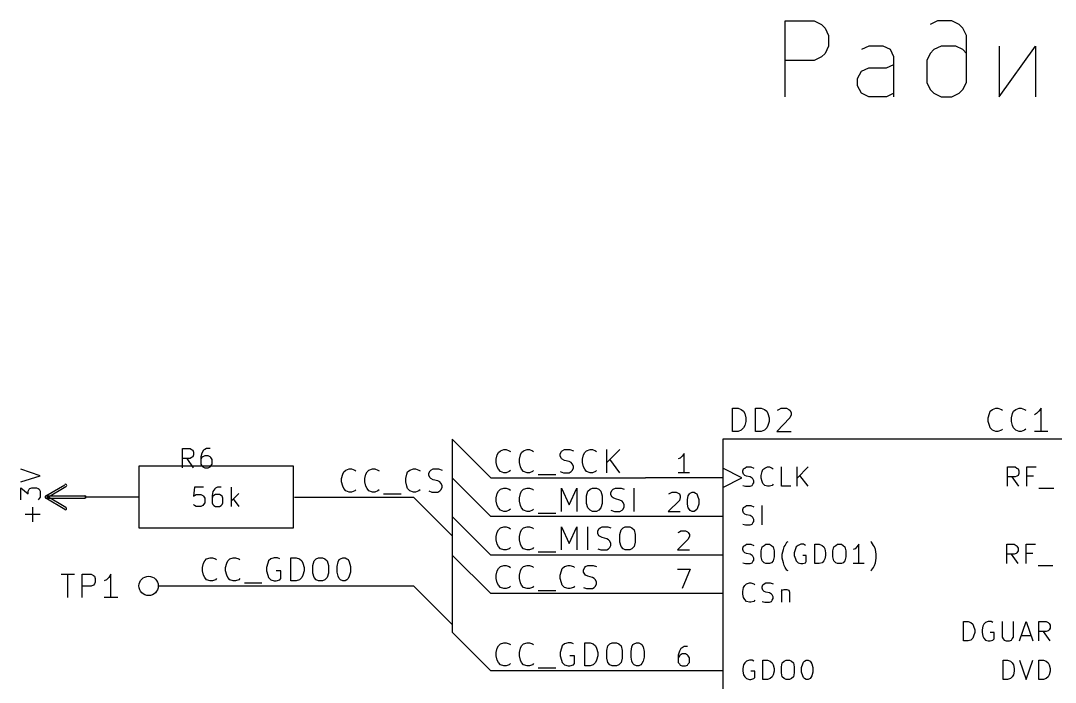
# Model space of a CAD drawing. Extents: x 10 to 584, y -410 to -10.
# Drawn here: x 304.4 to 372.4, y -158.5 to -115 of the extents above; entities that cross this region are included whole.
import ezdxf

# ---------------------------------------------------------------- set-up
doc = ezdxf.new("R2010")
doc.units = 0
doc.header["$MEASUREMENT"] = 0
doc.layers.add('BLACK', color=7, linetype='CONTINUOUS')

msp = doc.modelspace()

# ---------------------------------------------------------------- linework, layer by layer
at = {"layer": 'Black'}
for p, q in [((354.635, -119.99), (354.635, -114.986)), ((354.635, -114.986), (356.54, -114.986)), ((356.54, -114.986), (357.022, -115.24)), ((357.022, -115.24), (357.251, -115.468)), ((357.251, -115.468), (357.48, -115.951)), ((364.642, -114.986), (364.16, -115.24)), ((365.582, -114.986), (364.642, -114.986)), ((366.065, -115.24), (365.582, -114.986)), ((366.293, -115.468), (366.065, -115.24)), ((366.547, -115.951), (366.293, -115.468)), ((357.48, -115.951), (357.48, -116.662)), ((366.547, -119.05), (366.547, -115.951)), ((357.48, -116.662), (357.251, -117.145)), ((360.121, -116.662), (359.639, -116.891)), ((361.061, -116.662), (360.121, -116.662)), ((361.544, -116.891), (361.061, -116.662)), ((361.772, -117.373), (361.544, -116.891)), ((364.388, -116.891), (364.16, -117.145)), ((364.871, -116.662), (364.388, -116.891)), ((365.836, -116.662), (364.871, -116.662)), ((366.293, -116.891), (365.836, -116.662)), ((366.547, -117.145), (366.293, -116.891)), ((368.681, -116.662), (368.681, -119.99)), ((368.681, -119.99), (371.069, -116.662)), ((371.069, -116.662), (371.069, -119.99)), ((356.54, -117.602), (354.635, -117.602)), ((357.022, -117.373), (356.54, -117.602)), ((357.251, -117.145), (357.022, -117.373)), ((361.772, -119.99), (361.772, -117.373)), ((364.16, -117.145), (363.931, -117.602)), ((363.931, -117.602), (363.931, -119.05)), ((359.639, -118.313), (360.121, -118.085)), ((360.121, -118.085), (361.29, -118.085)), ((361.29, -118.085), (361.772, -117.856)), ((359.385, -118.796), (359.639, -118.313)), ((359.385, -119.278), (359.385, -118.796)), ((359.639, -119.761), (359.385, -119.278)), ((363.931, -119.05), (364.16, -119.507)), ((364.16, -119.507), (364.388, -119.761)), ((366.065, -119.761), (366.293, -119.507)), ((366.293, -119.507), (366.547, -119.05)), ((360.121, -119.99), (359.639, -119.761)), ((361.29, -119.99), (360.121, -119.99)), ((361.772, -119.761), (361.29, -119.99)), ((364.388, -119.761), (364.871, -119.99)), ((364.871, -119.99), (365.582, -119.99)), ((365.582, -119.99), (366.065, -119.761)), ((351.155, -141.986), (351.155, -140.462)), ((351.155, -140.462), (351.536, -140.462)), ((351.536, -140.462), (351.739, -140.538)), ((351.739, -140.538), (351.892, -140.665)), ((351.892, -140.665), (351.968, -140.818)), ((352.679, -141.986), (352.679, -140.462)), ((352.679, -140.462), (353.06, -140.462)), ((353.06, -140.462), (353.263, -140.538)), ((353.263, -140.538), (353.416, -140.665)), ((353.416, -140.665), (353.492, -140.818)), ((354.127, -140.589), (354.203, -140.538)), ((354.203, -140.538), (354.355, -140.462)), ((354.355, -140.462), (354.711, -140.462)), ((354.711, -140.462), (354.863, -140.538)), ((354.863, -140.538), (354.94, -140.589)), ((354.94, -140.589), (355.016, -140.741)), ((368.046, -140.818), (368.097, -140.665)), ((368.097, -140.665), (368.249, -140.538)), ((368.249, -140.538), (368.478, -140.462)), ((368.478, -140.462), (368.605, -140.462)), ((368.605, -140.462), (368.833, -140.538)), ((368.833, -140.538), (368.91, -140.589)), ((369.57, -140.818), (369.621, -140.665)), ((369.621, -140.665), (369.773, -140.538)), ((369.773, -140.538), (370.002, -140.462)), ((370.002, -140.462), (370.129, -140.462)), ((370.129, -140.462), (370.357, -140.538)), ((370.357, -140.538), (370.434, -140.589)), ((371.297, -140.665), (371.145, -140.818)), ((371.45, -140.462), (371.297, -140.665)), ((371.45, -141.986), (371.45, -140.462)), ((351.968, -140.818), (352.044, -141.097)), ((352.044, -141.326), (351.968, -141.605)), ((352.044, -141.097), (352.044, -141.326)), ((353.492, -140.818), (353.568, -141.097)), ((353.568, -141.326), (353.492, -141.605)), ((353.568, -141.097), (353.568, -141.326)), ((354.94, -141.097), (354.076, -141.986)), ((355.016, -140.894), (354.94, -141.097)), ((355.016, -140.741), (355.016, -140.894)), ((367.97, -141.097), (368.046, -140.818)), ((367.97, -141.326), (367.97, -141.097)), ((368.046, -141.605), (367.97, -141.326)), ((369.494, -141.097), (369.57, -140.818)), ((369.494, -141.326), (369.494, -141.097)), ((369.57, -141.605), (369.494, -141.326)), ((371.145, -140.818), (371.018, -140.894)), ((351.536, -141.986), (351.155, -141.986)), ((351.739, -141.91), (351.536, -141.986)), ((351.892, -141.757), (351.739, -141.91)), ((351.968, -141.605), (351.892, -141.757)), ((353.06, -141.986), (352.679, -141.986)), ((353.263, -141.91), (353.06, -141.986)), ((353.416, -141.757), (353.263, -141.91)), ((353.492, -141.605), (353.416, -141.757)), ((354.076, -141.986), (355.016, -141.986)), ((368.097, -141.757), (368.046, -141.605)), ((368.249, -141.91), (368.097, -141.757)), ((368.478, -141.986), (368.249, -141.91)), ((368.605, -141.986), (368.478, -141.986)), ((368.833, -141.91), (368.605, -141.986)), ((368.91, -141.834), (368.833, -141.91)), ((369.621, -141.757), (369.57, -141.605)), ((369.773, -141.91), (369.621, -141.757)), ((370.002, -141.986), (369.773, -141.91)), ((370.129, -141.986), (370.002, -141.986)), ((370.357, -141.91), (370.129, -141.986)), ((370.434, -141.834), (370.357, -141.91)), ((371.881, -141.986), (371.018, -141.986)), ((332.74, -142.494), (335.28, -145.034)), ((332.74, -142.494), (332.74, -155.194)), ((350.52, -142.494), (350.52, -181.864)), ((374.65, -142.494), (350.52, -142.494)), ((315.036, -144.374), (315.036, -143.104)), ((315.036, -143.104), (315.519, -143.104)), ((315.519, -143.104), (315.62, -143.18)), ((315.62, -143.18), (315.697, -143.231)), ((315.697, -143.231), (315.747, -143.358)), ((315.747, -143.358), (315.747, -143.535)), ((316.306, -143.408), (316.23, -143.662)), ((316.408, -143.231), (316.306, -143.408)), ((316.484, -143.18), (316.408, -143.231)), ((316.611, -143.104), (316.484, -143.18)), ((316.84, -143.104), (316.611, -143.104)), ((335.712, -143.535), (335.788, -143.383)), ((335.788, -143.383), (335.915, -143.256)), ((335.915, -143.256), (336.144, -143.18)), ((336.144, -143.18), (336.296, -143.18)), ((336.296, -143.18), (336.499, -143.256)), ((336.499, -143.256), (336.575, -143.307)), ((337.236, -143.535), (337.312, -143.383)), ((337.312, -143.383), (337.439, -143.256)), ((337.439, -143.256), (337.668, -143.18)), ((337.668, -143.18), (337.82, -143.18)), ((337.82, -143.18), (338.023, -143.256)), ((338.023, -143.256), (338.099, -143.307)), ((339.852, -143.459), (339.928, -143.307)), ((339.928, -143.307), (339.979, -143.256)), ((339.979, -143.256), (340.131, -143.18)), ((340.131, -143.18), (340.487, -143.18)), ((340.487, -143.18), (340.716, -143.256)), ((341.376, -143.535), (341.452, -143.383)), ((341.452, -143.383), (341.579, -143.256)), ((341.579, -143.256), (341.808, -143.18)), ((341.808, -143.18), (341.96, -143.18)), ((341.96, -143.18), (342.163, -143.256)), ((342.163, -143.256), (342.24, -143.307)), ((342.9, -144.704), (342.9, -143.18)), ((343.764, -143.18), (342.9, -144.043)), ((347.98, -143.434), (347.853, -143.612)), ((347.98, -144.704), (347.98, -143.434)), ((315.519, -143.764), (315.036, -143.764)), ((315.747, -144.374), (315.341, -143.764)), ((315.62, -143.713), (315.519, -143.764)), ((315.697, -143.662), (315.62, -143.713)), ((315.747, -143.535), (315.697, -143.662)), ((316.23, -143.662), (316.23, -144.145)), ((316.306, -143.713), (316.23, -143.84)), ((316.357, -143.662), (316.306, -143.713)), ((316.484, -143.586), (316.357, -143.662)), ((316.713, -143.586), (316.484, -143.586)), ((316.84, -143.662), (316.713, -143.586)), ((316.89, -143.713), (316.84, -143.662)), ((316.967, -143.84), (316.89, -143.713)), ((316.967, -144.145), (316.967, -143.84)), ((335.636, -143.815), (335.712, -143.535)), ((335.636, -144.043), (335.636, -143.815)), ((335.712, -144.323), (335.636, -144.043)), ((337.16, -143.815), (337.236, -143.535)), ((337.16, -144.043), (337.16, -143.815)), ((337.236, -144.323), (337.16, -144.043)), ((339.852, -143.612), (339.852, -143.459)), ((339.928, -143.764), (339.852, -143.612)), ((339.979, -143.815), (339.928, -143.764)), ((340.131, -143.891), (339.979, -143.815)), ((340.436, -143.967), (340.131, -143.891)), ((340.563, -144.043), (340.436, -143.967)), ((340.639, -144.12), (340.563, -144.043)), ((340.716, -144.272), (340.639, -144.12)), ((341.3, -143.815), (341.376, -143.535)), ((341.3, -144.043), (341.3, -143.815)), ((341.376, -144.323), (341.3, -144.043)), ((343.764, -144.704), (343.103, -143.815)), ((347.726, -143.739), (347.599, -143.789)), ((347.853, -143.612), (347.726, -143.739)), ((305.664, -144.907), (304.394, -144.475)), ((312.166, -144.272), (312.166, -148.336)), ((322.326, -144.272), (312.166, -144.272)), ((316.23, -144.145), (316.306, -144.247)), ((316.306, -144.247), (316.357, -144.323)), ((316.357, -144.323), (316.484, -144.374)), ((316.484, -144.374), (316.713, -144.374)), ((316.713, -144.374), (316.84, -144.323)), ((316.84, -144.323), (316.89, -144.247)), ((316.89, -144.247), (316.967, -144.145)), ((322.326, -148.336), (322.326, -144.272)), ((325.552, -144.805), (325.628, -144.653)), ((325.628, -144.653), (325.755, -144.526)), ((325.755, -144.526), (325.984, -144.45)), ((325.984, -144.45), (326.136, -144.45)), ((326.136, -144.45), (326.339, -144.526)), ((326.339, -144.526), (326.415, -144.577)), ((327.076, -144.805), (327.152, -144.653)), ((327.152, -144.653), (327.279, -144.526)), ((327.279, -144.526), (327.508, -144.45)), ((327.508, -144.45), (327.66, -144.45)), ((327.66, -144.45), (327.863, -144.526)), ((327.863, -144.526), (327.939, -144.577)), ((329.768, -144.805), (329.819, -144.653)), ((329.819, -144.653), (329.971, -144.526)), ((329.971, -144.526), (330.2, -144.45)), ((330.2, -144.45), (330.327, -144.45)), ((330.327, -144.45), (330.556, -144.526)), ((330.556, -144.526), (330.632, -144.577)), ((331.216, -144.729), (331.292, -144.577)), ((331.216, -144.882), (331.216, -144.729)), ((331.292, -144.577), (331.343, -144.526)), ((331.343, -144.526), (331.495, -144.45)), ((331.495, -144.45), (331.851, -144.45)), ((331.851, -144.45), (332.08, -144.526)), ((335.788, -144.475), (335.712, -144.323)), ((335.915, -144.628), (335.788, -144.475)), ((336.144, -144.704), (335.915, -144.628)), ((336.296, -144.704), (336.144, -144.704)), ((336.499, -144.628), (336.296, -144.704)), ((336.575, -144.551), (336.499, -144.628)), ((337.312, -144.475), (337.236, -144.323)), ((337.439, -144.628), (337.312, -144.475)), ((337.668, -144.704), (337.439, -144.628)), ((337.82, -144.704), (337.668, -144.704)), ((338.023, -144.628), (337.82, -144.704)), ((338.099, -144.551), (338.023, -144.628)), ((339.852, -144.628), (340.055, -144.704)), ((340.055, -144.704), (340.436, -144.704)), ((340.436, -144.704), (340.563, -144.628)), ((340.563, -144.628), (340.639, -144.551)), ((340.639, -144.551), (340.716, -144.399)), ((340.716, -144.399), (340.716, -144.272)), ((341.452, -144.475), (341.376, -144.323)), ((341.579, -144.628), (341.452, -144.475)), ((341.808, -144.704), (341.579, -144.628)), ((341.96, -144.704), (341.808, -144.704)), ((342.163, -144.628), (341.96, -144.704)), ((342.24, -144.551), (342.163, -144.628)), ((348.336, -144.704), (347.599, -144.704)), ((351.79, -145.034), (350.52, -144.399)), ((351.841, -144.577), (351.892, -144.45)), ((351.841, -144.678), (351.841, -144.577)), ((351.892, -144.805), (351.841, -144.678)), ((351.892, -144.45), (351.968, -144.399)), ((351.968, -144.399), (352.095, -144.323)), ((352.095, -144.323), (352.374, -144.323)), ((352.374, -144.323), (352.577, -144.399)), ((353.06, -144.882), (353.111, -144.628)), ((353.111, -144.628), (353.162, -144.501)), ((353.162, -144.501), (353.289, -144.399)), ((353.289, -144.399), (353.466, -144.323)), ((353.466, -144.323), (353.593, -144.323)), ((353.593, -144.323), (353.771, -144.399)), ((353.771, -144.399), (353.847, -144.45)), ((354.381, -145.593), (354.381, -144.323)), ((355.422, -145.593), (355.422, -144.323)), ((356.133, -144.323), (355.422, -145.059)), ((369.24, -145.593), (369.24, -144.323)), ((369.24, -144.323), (369.748, -144.323)), ((369.748, -144.323), (369.849, -144.399)), ((369.849, -144.399), (369.926, -144.45)), ((369.926, -144.45), (369.976, -144.577)), ((369.976, -144.755), (369.926, -144.882)), ((369.976, -144.577), (369.976, -144.755)), ((370.51, -145.593), (370.51, -144.323)), ((370.51, -144.323), (371.119, -144.323)), ((304.394, -145.313), (305.664, -144.907)), ((325.476, -145.085), (325.552, -144.805)), ((325.476, -145.313), (325.476, -145.085)), ((325.552, -145.593), (325.476, -145.313)), ((327, -145.085), (327.076, -144.805)), ((327, -145.313), (327, -145.085)), ((327.076, -145.593), (327, -145.313)), ((329.692, -145.085), (329.768, -144.805)), ((329.692, -145.313), (329.692, -145.085)), ((329.768, -145.593), (329.692, -145.313)), ((331.292, -145.034), (331.216, -144.882)), ((331.343, -145.085), (331.292, -145.034)), ((331.495, -145.161), (331.343, -145.085)), ((331.8, -145.237), (331.495, -145.161)), ((331.927, -145.313), (331.8, -145.237)), ((332.003, -145.39), (331.927, -145.313)), ((332.08, -145.542), (332.003, -145.39)), ((332.74, -145.034), (335.28, -147.574)), ((335.28, -145.034), (345.44, -145.034)), ((338.404, -144.831), (339.547, -144.831)), ((350.52, -145.034), (345.44, -145.034)), ((350.52, -145.669), (351.79, -145.034)), ((351.968, -144.882), (351.892, -144.805)), ((352.095, -144.932), (351.968, -144.882)), ((352.323, -144.983), (352.095, -144.932)), ((352.45, -145.059), (352.323, -144.983)), ((352.501, -145.11), (352.45, -145.059)), ((352.45, -145.542), (352.501, -145.466)), ((352.577, -145.237), (352.501, -145.11)), ((352.501, -145.466), (352.577, -145.364)), ((352.577, -145.364), (352.577, -145.237)), ((353.06, -145.059), (353.06, -144.882)), ((353.111, -145.288), (353.06, -145.059)), ((353.162, -145.415), (353.111, -145.288)), ((353.289, -145.542), (353.162, -145.415)), ((353.847, -145.466), (353.771, -145.542)), ((356.133, -145.593), (355.6, -144.882)), ((369.748, -144.983), (369.24, -144.983)), ((369.976, -145.593), (369.545, -144.983)), ((369.849, -144.932), (369.748, -144.983)), ((369.926, -144.882), (369.849, -144.932)), ((370.942, -144.932), (370.51, -144.932)), ((304.394, -146.482), (304.394, -145.694)), ((304.394, -145.694), (304.876, -146.101)), ((304.876, -145.923), (304.952, -145.796)), ((304.876, -146.101), (304.876, -145.923)), ((304.952, -145.796), (305.003, -145.745)), ((305.003, -145.745), (305.13, -145.694)), ((305.13, -145.694), (305.435, -145.694)), ((305.435, -145.694), (305.537, -145.745)), ((305.537, -145.745), (305.613, -145.796)), ((305.613, -145.796), (305.664, -145.923)), ((305.664, -145.923), (305.664, -146.304)), ((306.045, -146.228), (307.289, -145.491)), ((306.121, -146.355), (307.365, -145.618)), ((315.824, -145.644), (315.747, -146.253)), ((316.408, -145.644), (315.824, -145.644)), ((315.824, -146.202), (315.925, -146.126)), ((315.925, -146.126), (316.23, -146.126)), ((316.23, -146.126), (316.357, -146.202)), ((317.017, -145.948), (316.967, -146.202)), ((317.144, -145.771), (317.017, -145.948)), ((317.195, -146.126), (317.094, -146.202)), ((317.195, -145.72), (317.144, -145.771)), ((317.322, -145.644), (317.195, -145.72)), ((317.449, -146.126), (317.195, -146.126)), ((317.576, -145.644), (317.322, -145.644)), ((317.576, -146.202), (317.449, -146.126)), ((318.237, -146.914), (318.237, -145.644)), ((318.719, -146.075), (318.237, -146.558)), ((325.628, -145.745), (325.552, -145.593)), ((325.755, -145.898), (325.628, -145.745)), ((325.984, -145.974), (325.755, -145.898)), ((326.136, -145.974), (325.984, -145.974)), ((326.339, -145.898), (326.136, -145.974)), ((326.415, -145.821), (326.339, -145.898)), ((327.152, -145.745), (327.076, -145.593)), ((327.279, -145.898), (327.152, -145.745)), ((327.508, -145.974), (327.279, -145.898)), ((327.66, -145.974), (327.508, -145.974)), ((327.863, -145.898), (327.66, -145.974)), ((327.939, -145.821), (327.863, -145.898)), ((328.244, -146.101), (329.387, -146.101)), ((329.819, -145.745), (329.768, -145.593)), ((329.971, -145.898), (329.819, -145.745)), ((330.2, -145.974), (329.971, -145.898)), ((330.327, -145.974), (330.2, -145.974)), ((330.556, -145.898), (330.327, -145.974)), ((330.632, -145.821), (330.556, -145.898)), ((331.216, -145.898), (331.419, -145.974)), ((331.419, -145.974), (331.8, -145.974)), ((331.8, -145.974), (331.927, -145.898)), ((331.927, -145.898), (332.003, -145.821)), ((332.003, -145.821), (332.08, -145.669)), ((332.08, -145.669), (332.08, -145.542)), ((335.636, -146.355), (335.712, -146.075)), ((335.712, -146.075), (335.788, -145.923)), ((335.788, -145.923), (335.915, -145.796)), ((335.915, -145.796), (336.144, -145.72)), ((336.144, -145.72), (336.296, -145.72)), ((336.296, -145.72), (336.499, -145.796)), ((336.499, -145.796), (336.575, -145.847)), ((337.16, -146.355), (337.236, -146.075)), ((337.236, -146.075), (337.312, -145.923)), ((337.312, -145.923), (337.439, -145.796)), ((337.439, -145.796), (337.668, -145.72)), ((337.668, -145.72), (337.82, -145.72)), ((337.82, -145.72), (338.023, -145.796)), ((338.023, -145.796), (338.099, -145.847)), ((339.928, -147.244), (339.928, -145.72)), ((339.928, -145.72), (340.436, -146.812)), ((340.436, -146.812), (340.944, -145.72)), ((340.944, -145.72), (340.944, -147.244)), ((341.579, -146.228), (341.655, -145.923)), ((341.655, -145.923), (341.808, -145.796)), ((341.808, -145.796), (341.96, -145.72)), ((341.96, -145.72), (342.24, -145.72)), ((342.24, -145.72), (342.392, -145.796)), ((342.392, -145.796), (342.519, -145.923)), ((342.519, -145.923), (342.595, -146.228)), ((343.179, -145.999), (343.256, -145.847)), ((343.179, -146.152), (343.179, -145.999)), ((343.256, -146.304), (343.179, -146.152)), ((343.256, -145.847), (343.332, -145.796)), ((343.332, -145.796), (343.484, -145.72)), ((343.484, -145.72), (343.84, -145.72)), ((343.84, -145.72), (344.043, -145.796)), ((344.703, -147.244), (344.703, -145.72)), ((346.989, -146.101), (347.066, -146.05)), ((347.066, -146.05), (347.193, -145.974)), ((347.193, -145.974), (347.472, -145.974)), ((347.472, -145.974), (347.599, -146.05)), ((347.599, -146.05), (347.675, -146.101)), ((347.675, -146.101), (347.726, -146.228)), ((348.259, -146.228), (348.336, -146.101)), ((348.336, -146.101), (348.386, -146.05)), ((348.386, -146.05), (348.513, -145.974)), ((348.513, -145.974), (348.64, -145.974)), ((348.64, -145.974), (348.742, -146.05)), ((348.742, -146.05), (348.818, -146.101)), ((348.818, -146.101), (348.869, -146.228)), ((351.841, -145.542), (352.019, -145.593)), ((352.019, -145.593), (352.323, -145.593)), ((352.323, -145.593), (352.45, -145.542)), ((353.466, -145.593), (353.289, -145.542)), ((353.593, -145.593), (353.466, -145.593)), ((353.771, -145.542), (353.593, -145.593)), ((354.99, -145.593), (354.381, -145.593)), ((371.297, -145.72), (372.288, -145.72)), ((305.613, -146.406), (305.537, -146.482)), ((305.664, -146.304), (305.613, -146.406)), ((307.289, -147.117), (306.045, -146.38)), ((306.07, -146.228), (308.61, -146.228)), ((306.07, -146.38), (308.61, -146.38)), ((307.365, -146.99), (306.121, -146.253)), ((309.626, -146.304), (308.61, -146.304)), ((312.115, -146.304), (309.626, -146.304)), ((315.747, -146.253), (315.824, -146.202)), ((315.824, -146.863), (315.747, -146.787)), ((316.357, -146.202), (316.408, -146.253)), ((316.408, -146.787), (316.357, -146.863)), ((316.408, -146.253), (316.484, -146.38)), ((316.484, -146.685), (316.408, -146.787)), ((316.484, -146.38), (316.484, -146.685)), ((316.967, -146.202), (316.967, -146.685)), ((317.017, -146.253), (316.967, -146.38)), ((316.967, -146.685), (317.017, -146.787)), ((317.094, -146.202), (317.017, -146.253)), ((317.017, -146.787), (317.094, -146.863)), ((317.627, -146.253), (317.576, -146.202)), ((317.576, -146.863), (317.627, -146.787)), ((317.678, -146.38), (317.627, -146.253)), ((317.627, -146.787), (317.678, -146.685)), ((317.678, -146.685), (317.678, -146.38)), ((318.364, -146.431), (318.719, -146.914)), ((322.377, -146.304), (324.866, -146.304)), ((324.866, -146.304), (330.2, -146.304)), ((330.2, -146.304), (332.74, -148.844)), ((335.636, -146.583), (335.636, -146.355)), ((335.712, -146.863), (335.636, -146.583)), ((337.16, -146.583), (337.16, -146.355)), ((337.236, -146.863), (337.16, -146.583)), ((341.579, -146.736), (341.579, -146.228)), ((341.655, -147.015), (341.579, -146.736)), ((342.595, -146.736), (342.519, -147.015)), ((342.595, -146.228), (342.595, -146.736)), ((343.332, -146.355), (343.256, -146.304)), ((343.484, -146.431), (343.332, -146.355)), ((343.764, -146.507), (343.484, -146.431)), ((343.916, -146.583), (343.764, -146.507)), ((343.992, -146.66), (343.916, -146.583)), ((344.043, -146.812), (343.992, -146.66)), ((344.043, -146.939), (344.043, -146.812)), ((347.675, -146.533), (346.939, -147.244)), ((347.726, -146.329), (347.675, -146.533)), ((347.726, -146.228), (347.726, -146.329)), ((348.209, -146.456), (348.259, -146.228)), ((348.209, -146.761), (348.209, -146.456)), ((348.259, -147.015), (348.209, -146.761)), ((348.869, -146.228), (348.945, -146.456)), ((348.945, -146.761), (348.869, -147.015)), ((348.945, -146.456), (348.945, -146.761)), ((305.664, -147.447), (304.698, -147.447)), ((305.181, -147.93), (305.181, -146.964)), ((315.925, -146.914), (315.824, -146.863)), ((316.23, -146.914), (315.925, -146.914)), ((316.357, -146.863), (316.23, -146.914)), ((317.094, -146.863), (317.195, -146.914)), ((317.195, -146.914), (317.449, -146.914)), ((317.449, -146.914), (317.576, -146.863)), ((335.788, -147.015), (335.712, -146.863)), ((335.915, -147.168), (335.788, -147.015)), ((336.144, -147.244), (335.915, -147.168)), ((336.296, -147.244), (336.144, -147.244)), ((336.499, -147.168), (336.296, -147.244)), ((336.575, -147.091), (336.499, -147.168)), ((337.312, -147.015), (337.236, -146.863)), ((337.439, -147.168), (337.312, -147.015)), ((337.668, -147.244), (337.439, -147.168)), ((337.82, -147.244), (337.668, -147.244)), ((338.023, -147.168), (337.82, -147.244)), ((338.099, -147.091), (338.023, -147.168)), ((338.404, -147.371), (339.547, -147.371)), ((341.808, -147.168), (341.655, -147.015)), ((341.96, -147.244), (341.808, -147.168)), ((342.24, -147.244), (341.96, -147.244)), ((342.392, -147.168), (342.24, -147.244)), ((342.519, -147.015), (342.392, -147.168)), ((343.179, -147.168), (343.408, -147.244)), ((343.408, -147.244), (343.764, -147.244)), ((343.764, -147.244), (343.916, -147.168)), ((343.916, -147.168), (343.992, -147.091)), ((343.992, -147.091), (344.043, -146.939)), ((346.939, -147.244), (347.726, -147.244)), ((348.336, -147.117), (348.259, -147.015)), ((348.386, -147.193), (348.336, -147.117)), ((348.513, -147.244), (348.386, -147.193)), ((348.64, -147.244), (348.513, -147.244)), ((348.742, -147.193), (348.64, -147.244)), ((348.818, -147.117), (348.742, -147.193)), ((348.869, -147.015), (348.818, -147.117)), ((351.841, -147.117), (351.892, -146.99)), ((351.841, -147.218), (351.841, -147.117)), ((351.892, -147.345), (351.841, -147.218)), ((351.892, -146.99), (351.968, -146.939)), ((351.968, -147.422), (351.892, -147.345)), ((351.968, -146.939), (352.095, -146.863)), ((352.095, -147.472), (351.968, -147.422)), ((352.095, -146.863), (352.374, -146.863)), ((352.323, -147.523), (352.095, -147.472)), ((352.45, -147.599), (352.323, -147.523)), ((352.374, -146.863), (352.577, -146.939)), ((353.111, -148.133), (353.111, -146.863)), ((332.74, -147.574), (335.28, -150.114)), ((345.44, -147.574), (335.28, -147.574)), ((350.52, -147.574), (345.44, -147.574)), ((351.841, -148.082), (352.019, -148.133)), ((352.019, -148.133), (352.323, -148.133)), ((352.323, -148.133), (352.45, -148.082)), ((352.501, -147.65), (352.45, -147.599)), ((352.45, -148.082), (352.501, -148.006)), ((352.577, -147.777), (352.501, -147.65)), ((352.501, -148.006), (352.577, -147.904)), ((352.577, -147.904), (352.577, -147.777)), ((312.166, -148.336), (322.326, -148.336)), ((335.636, -148.895), (335.712, -148.615)), ((335.712, -148.615), (335.788, -148.463)), ((335.788, -148.463), (335.915, -148.336)), ((335.915, -148.336), (336.144, -148.26)), ((336.144, -148.26), (336.296, -148.26)), ((336.296, -148.26), (336.499, -148.336)), ((336.499, -148.336), (336.575, -148.387)), ((337.16, -148.895), (337.236, -148.615)), ((337.236, -148.615), (337.312, -148.463)), ((337.312, -148.463), (337.439, -148.336)), ((337.439, -148.336), (337.668, -148.26)), ((337.668, -148.26), (337.82, -148.26)), ((337.82, -148.26), (338.023, -148.336)), ((338.023, -148.336), (338.099, -148.387)), ((339.928, -149.784), (339.928, -148.26)), ((339.928, -148.26), (340.436, -149.352)), ((340.436, -149.352), (340.944, -148.26)), ((340.944, -148.26), (340.944, -149.784)), ((341.655, -149.784), (341.655, -148.26)), ((342.316, -148.539), (342.392, -148.387)), ((342.316, -148.692), (342.316, -148.539)), ((342.392, -148.844), (342.316, -148.692)), ((342.392, -148.387), (342.468, -148.336)), ((342.468, -148.895), (342.392, -148.844)), ((342.468, -148.336), (342.595, -148.26)), ((342.595, -148.26), (342.976, -148.26)), ((342.976, -148.26), (343.179, -148.336)), ((343.764, -148.768), (343.84, -148.463)), ((343.764, -149.276), (343.764, -148.768)), ((343.84, -148.463), (343.992, -148.336)), ((343.992, -148.336), (344.119, -148.26)), ((344.119, -148.26), (344.424, -148.26)), ((344.424, -148.26), (344.551, -148.336)), ((344.551, -148.336), (344.703, -148.463)), ((344.703, -148.463), (344.78, -148.768)), ((344.78, -148.768), (344.78, -149.276)), ((347.599, -148.641), (347.675, -148.59)), ((347.675, -148.59), (347.777, -148.514)), ((347.777, -148.514), (348.082, -148.514)), ((348.082, -148.514), (348.209, -148.59)), ((348.209, -148.59), (348.259, -148.641)), ((348.259, -148.641), (348.336, -148.768)), ((348.336, -148.869), (348.259, -149.073)), ((348.336, -148.768), (348.336, -148.869)), ((335.636, -149.123), (335.636, -148.895)), ((335.712, -149.403), (335.636, -149.123)), ((335.788, -149.555), (335.712, -149.403)), ((335.915, -149.708), (335.788, -149.555)), ((337.16, -149.123), (337.16, -148.895)), ((337.236, -149.403), (337.16, -149.123)), ((337.312, -149.555), (337.236, -149.403)), ((337.439, -149.708), (337.312, -149.555)), ((342.595, -148.971), (342.468, -148.895)), ((342.9, -149.047), (342.595, -148.971)), ((343.027, -149.123), (342.9, -149.047)), ((343.103, -149.2), (343.027, -149.123)), ((343.179, -149.352), (343.103, -149.2)), ((343.103, -149.631), (343.179, -149.479)), ((343.179, -149.479), (343.179, -149.352)), ((343.84, -149.555), (343.764, -149.276)), ((343.992, -149.708), (343.84, -149.555)), ((344.703, -149.555), (344.551, -149.708)), ((344.78, -149.276), (344.703, -149.555)), ((348.259, -149.073), (347.548, -149.784)), ((351.841, -149.657), (351.892, -149.53)), ((351.892, -149.53), (351.968, -149.479)), ((351.968, -149.479), (352.095, -149.403)), ((352.095, -149.403), (352.374, -149.403)), ((352.374, -149.403), (352.577, -149.479)), ((353.111, -149.581), (353.238, -149.479)), ((353.238, -149.479), (353.365, -149.403)), ((353.365, -149.403), (353.593, -149.403)), ((353.593, -149.403), (353.72, -149.479)), ((353.72, -149.479), (353.847, -149.581)), ((354.559, -149.581), (354.635, -149.479)), ((354.635, -149.479), (354.736, -149.276)), ((354.736, -149.276), (354.813, -149.225)), ((355.473, -149.479), (355.346, -149.581)), ((355.651, -149.403), (355.473, -149.479)), ((355.829, -149.403), (355.651, -149.403)), ((355.956, -149.479), (355.829, -149.403)), ((356.565, -150.673), (356.565, -149.403)), ((356.565, -149.403), (356.87, -149.403)), ((356.87, -149.403), (357.048, -149.479)), ((357.048, -149.479), (357.175, -149.581)), ((357.835, -149.581), (357.962, -149.479)), ((357.962, -149.479), (358.064, -149.403)), ((358.064, -149.403), (358.318, -149.403)), ((358.318, -149.403), (358.445, -149.479)), ((358.445, -149.479), (358.546, -149.581)), ((359.461, -149.403), (359.334, -149.581)), ((359.461, -150.673), (359.461, -149.403)), ((360.299, -149.276), (360.248, -149.225)), ((360.426, -149.479), (360.299, -149.276)), ((360.502, -149.581), (360.426, -149.479)), ((369.189, -150.673), (369.189, -149.403)), ((369.189, -149.403), (369.672, -149.403)), ((369.672, -149.403), (369.799, -149.479)), ((369.799, -149.479), (369.849, -149.53)), ((369.849, -149.53), (369.926, -149.657)), ((370.459, -150.673), (370.459, -149.403)), ((370.459, -149.403), (371.069, -149.403)), ((332.74, -150.114), (335.28, -152.654)), ((345.44, -150.114), (335.28, -150.114)), ((336.144, -149.784), (335.915, -149.708)), ((336.296, -149.784), (336.144, -149.784)), ((336.499, -149.708), (336.296, -149.784)), ((336.575, -149.631), (336.499, -149.708)), ((337.668, -149.784), (337.439, -149.708)), ((337.82, -149.784), (337.668, -149.784)), ((338.023, -149.708), (337.82, -149.784)), ((338.099, -149.631), (338.023, -149.708)), ((338.404, -149.911), (339.547, -149.911)), ((342.316, -149.708), (342.519, -149.784)), ((342.519, -149.784), (342.9, -149.784)), ((342.9, -149.784), (343.027, -149.708)), ((343.027, -149.708), (343.103, -149.631)), ((344.119, -149.784), (343.992, -149.708)), ((344.424, -149.784), (344.119, -149.784)), ((344.551, -149.708), (344.424, -149.784)), ((350.52, -150.114), (345.44, -150.114)), ((347.548, -149.784), (348.336, -149.784)), ((351.841, -149.758), (351.841, -149.657)), ((351.892, -149.885), (351.841, -149.758)), ((351.968, -149.962), (351.892, -149.885)), ((352.095, -150.012), (351.968, -149.962)), ((352.323, -150.063), (352.095, -150.012)), ((352.45, -150.139), (352.323, -150.063)), ((352.501, -150.19), (352.45, -150.139)), ((352.577, -150.317), (352.501, -150.19)), ((353.06, -149.835), (353.111, -149.581)), ((353.06, -150.241), (353.06, -149.835)), ((353.111, -150.495), (353.06, -150.241)), ((353.847, -149.581), (353.898, -149.835)), ((353.898, -150.241), (353.847, -150.495)), ((353.898, -149.835), (353.898, -150.241)), ((354.432, -150.063), (354.508, -149.758)), ((354.432, -150.317), (354.432, -150.063)), ((354.508, -149.758), (354.559, -149.581)), ((355.295, -149.708), (355.219, -149.962)), ((355.219, -149.962), (355.219, -150.139)), ((355.219, -150.139), (355.295, -150.368)), ((355.346, -149.581), (355.295, -149.708)), ((356.006, -150.139), (355.778, -150.139)), ((356.006, -150.546), (356.006, -150.139)), ((357.175, -149.581), (357.226, -149.708)), ((357.226, -149.708), (357.276, -149.962)), ((357.276, -150.139), (357.226, -150.368)), ((357.276, -149.962), (357.276, -150.139)), ((357.759, -149.835), (357.835, -149.581)), ((357.759, -150.241), (357.759, -149.835)), ((357.835, -150.495), (357.759, -150.241)), ((358.546, -149.581), (358.623, -149.835)), ((358.623, -150.241), (358.546, -150.495)), ((358.623, -149.835), (358.623, -150.241)), ((359.232, -149.708), (359.105, -149.758)), ((359.334, -149.581), (359.232, -149.708)), ((360.553, -149.758), (360.502, -149.581)), ((360.604, -150.063), (360.553, -149.758)), ((360.604, -150.317), (360.604, -150.063)), ((369.672, -150.063), (369.189, -150.063)), ((369.926, -150.673), (369.494, -150.063)), ((369.799, -150.012), (369.672, -150.063)), ((369.849, -149.962), (369.799, -150.012)), ((369.926, -149.835), (369.849, -149.962)), ((369.926, -149.657), (369.926, -149.835)), ((370.891, -150.012), (370.459, -150.012)), ((316.332, -150.927), (316.408, -150.647)), ((316.408, -150.647), (316.484, -150.495)), ((316.484, -150.495), (316.611, -150.368)), ((316.611, -150.368), (316.84, -150.292)), ((316.84, -150.292), (316.992, -150.292)), ((316.992, -150.292), (317.195, -150.368)), ((317.195, -150.368), (317.271, -150.419)), ((317.856, -150.927), (317.932, -150.647)), ((317.932, -150.647), (318.008, -150.495)), ((318.008, -150.495), (318.135, -150.368)), ((318.135, -150.368), (318.364, -150.292)), ((318.364, -150.292), (318.516, -150.292)), ((318.516, -150.292), (318.719, -150.368)), ((318.719, -150.368), (318.795, -150.419)), ((320.624, -150.647), (320.548, -150.927)), ((320.675, -150.495), (320.624, -150.647)), ((320.827, -150.368), (320.675, -150.495)), ((321.056, -150.292), (320.827, -150.368)), ((321.259, -150.292), (321.056, -150.292)), ((321.412, -150.368), (321.259, -150.292)), ((322.148, -151.816), (322.148, -150.292)), ((322.148, -150.292), (322.504, -150.292)), ((322.504, -150.292), (322.707, -150.368)), ((322.707, -150.368), (322.859, -150.495)), ((322.859, -150.495), (322.936, -150.647)), ((322.936, -150.647), (323.012, -150.927)), ((323.596, -150.8), (323.672, -150.495)), ((323.596, -151.308), (323.596, -150.8)), ((323.672, -150.495), (323.799, -150.368)), ((323.799, -150.368), (323.952, -150.292)), ((323.952, -150.292), (324.231, -150.292)), ((324.231, -150.292), (324.383, -150.368)), ((324.383, -150.368), (324.536, -150.495)), ((324.536, -150.495), (324.612, -150.8)), ((324.612, -150.8), (324.612, -151.308)), ((325.196, -150.876), (325.247, -150.571)), ((325.196, -151.232), (325.196, -150.876)), ((325.247, -150.571), (325.323, -150.419)), ((325.323, -150.419), (325.399, -150.368)), ((325.399, -150.368), (325.552, -150.292)), ((325.552, -150.292), (325.704, -150.292)), ((325.704, -150.292), (325.831, -150.368)), ((325.831, -150.368), (325.907, -150.419)), ((325.907, -150.419), (325.984, -150.571)), ((325.984, -150.571), (326.06, -150.876)), ((326.06, -150.876), (326.06, -151.232)), ((335.788, -151.003), (335.915, -150.876)), ((335.915, -150.876), (336.144, -150.8)), ((336.144, -150.8), (336.296, -150.8)), ((336.296, -150.8), (336.499, -150.876)), ((336.499, -150.876), (336.575, -150.927)), ((337.312, -151.003), (337.439, -150.876)), ((337.439, -150.876), (337.668, -150.8)), ((337.668, -150.8), (337.82, -150.8)), ((337.82, -150.8), (338.023, -150.876)), ((338.023, -150.876), (338.099, -150.927)), ((339.979, -151.003), (340.131, -150.876)), ((340.131, -150.876), (340.36, -150.8)), ((340.36, -150.8), (340.487, -150.8)), ((340.487, -150.8), (340.716, -150.876)), ((340.716, -150.876), (340.792, -150.927)), ((341.452, -150.927), (341.503, -150.876)), ((341.503, -150.876), (341.655, -150.8)), ((341.655, -150.8), (342.011, -150.8)), ((342.011, -150.8), (342.24, -150.876)), ((351.841, -150.622), (352.019, -150.673)), ((352.019, -150.673), (352.323, -150.673)), ((352.323, -150.673), (352.45, -150.622)), ((352.45, -150.622), (352.501, -150.546)), ((352.501, -150.546), (352.577, -150.444)), ((352.577, -150.444), (352.577, -150.317)), ((353.238, -150.622), (353.111, -150.495)), ((353.365, -150.673), (353.238, -150.622)), ((353.593, -150.673), (353.365, -150.673)), ((353.72, -150.622), (353.593, -150.673)), ((353.847, -150.495), (353.72, -150.622)), ((354.508, -150.622), (354.432, -150.317)), ((354.559, -150.8), (354.508, -150.622)), ((354.635, -150.927), (354.559, -150.8)), ((355.295, -150.368), (355.346, -150.495)), ((355.346, -150.495), (355.473, -150.622)), ((355.473, -150.622), (355.651, -150.673)), ((355.651, -150.673), (355.778, -150.673)), ((355.778, -150.673), (355.956, -150.622)), ((355.956, -150.622), (356.006, -150.546)), ((356.87, -150.673), (356.565, -150.673)), ((357.048, -150.622), (356.87, -150.673)), ((357.175, -150.495), (357.048, -150.622)), ((357.226, -150.368), (357.175, -150.495)), ((357.962, -150.622), (357.835, -150.495)), ((358.064, -150.673), (357.962, -150.622)), ((358.318, -150.673), (358.064, -150.673)), ((358.445, -150.622), (358.318, -150.673)), ((358.546, -150.495), (358.445, -150.622)), ((359.816, -150.673), (359.105, -150.673)), ((360.426, -150.927), (360.502, -150.8)), ((360.502, -150.8), (360.553, -150.622)), ((360.553, -150.622), (360.604, -150.317)), ((371.246, -150.8), (372.212, -150.8)), ((307.061, -151.384), (307.924, -151.384)), ((307.492, -152.908), (307.492, -151.384)), ((308.432, -152.908), (308.432, -151.384)), ((308.432, -151.384), (309.016, -151.384)), ((309.016, -151.384), (309.169, -151.46)), ((309.169, -151.46), (309.245, -151.511)), ((309.245, -151.511), (309.296, -151.663)), ((310.185, -151.587), (310.032, -151.74)), ((310.312, -151.384), (310.185, -151.587)), ((310.312, -152.908), (310.312, -151.384)), ((316.332, -151.155), (316.332, -150.927)), ((316.408, -151.435), (316.332, -151.155)), ((316.484, -151.587), (316.408, -151.435)), ((316.611, -151.74), (316.484, -151.587)), ((317.856, -151.155), (317.856, -150.927)), ((317.932, -151.435), (317.856, -151.155)), ((318.008, -151.587), (317.932, -151.435)), ((318.135, -151.74), (318.008, -151.587)), ((320.548, -150.927), (320.548, -151.155)), ((320.548, -151.155), (320.624, -151.435)), ((320.624, -151.435), (320.675, -151.587)), ((320.675, -151.587), (320.827, -151.74)), ((321.488, -151.155), (321.183, -151.155)), ((321.488, -151.663), (321.488, -151.155)), ((322.859, -151.587), (322.707, -151.74)), ((322.936, -151.435), (322.859, -151.587)), ((323.012, -151.155), (322.936, -151.435)), ((323.012, -150.927), (323.012, -151.155)), ((323.672, -151.587), (323.596, -151.308)), ((323.799, -151.74), (323.672, -151.587)), ((324.536, -151.587), (324.383, -151.74)), ((324.612, -151.308), (324.536, -151.587)), ((325.247, -151.511), (325.196, -151.232)), ((325.323, -151.663), (325.247, -151.511)), ((325.984, -151.511), (325.907, -151.663)), ((326.06, -151.232), (325.984, -151.511)), ((335.636, -151.435), (335.712, -151.155)), ((335.636, -151.663), (335.636, -151.435)), ((335.712, -151.155), (335.788, -151.003)), ((337.16, -151.435), (337.236, -151.155)), ((337.16, -151.663), (337.16, -151.435)), ((337.236, -151.155), (337.312, -151.003)), ((339.852, -151.435), (339.928, -151.155)), ((339.852, -151.663), (339.852, -151.435)), ((339.928, -151.155), (339.979, -151.003)), ((341.376, -151.079), (341.452, -150.927)), ((341.376, -151.232), (341.376, -151.079)), ((341.452, -151.384), (341.376, -151.232)), ((341.503, -151.435), (341.452, -151.384)), ((341.655, -151.511), (341.503, -151.435)), ((341.96, -151.587), (341.655, -151.511)), ((342.087, -151.663), (341.96, -151.587)), ((347.548, -151.054), (348.386, -151.054)), ((348.386, -151.054), (347.853, -152.324)), ((354.736, -151.105), (354.635, -150.927)), ((354.813, -151.155), (354.736, -151.105)), ((360.248, -151.155), (360.299, -151.105)), ((360.299, -151.105), (360.426, -150.927)), ((309.016, -152.171), (308.432, -152.171)), ((309.169, -152.095), (309.016, -152.171)), ((309.245, -152.019), (309.169, -152.095)), ((309.296, -151.892), (309.245, -152.019)), ((309.296, -151.663), (309.296, -151.892)), ((310.032, -151.74), (309.88, -151.816)), ((313.436, -152.146), (314.706, -152.146)), ((314.706, -152.146), (330.2, -152.146)), ((316.84, -151.816), (316.611, -151.74)), ((316.992, -151.816), (316.84, -151.816)), ((317.195, -151.74), (316.992, -151.816)), ((317.271, -151.663), (317.195, -151.74)), ((318.364, -151.816), (318.135, -151.74)), ((318.516, -151.816), (318.364, -151.816)), ((318.719, -151.74), (318.516, -151.816)), ((318.795, -151.663), (318.719, -151.74)), ((319.1, -151.943), (320.243, -151.943)), ((320.827, -151.74), (321.056, -151.816)), ((321.056, -151.816), (321.183, -151.816)), ((321.183, -151.816), (321.412, -151.74)), ((321.412, -151.74), (321.488, -151.663)), ((322.504, -151.816), (322.148, -151.816)), ((322.707, -151.74), (322.504, -151.816)), ((323.952, -151.816), (323.799, -151.74)), ((324.231, -151.816), (323.952, -151.816)), ((324.383, -151.74), (324.231, -151.816)), ((325.399, -151.74), (325.323, -151.663)), ((325.552, -151.816), (325.399, -151.74)), ((325.704, -151.816), (325.552, -151.816)), ((325.831, -151.74), (325.704, -151.816)), ((325.907, -151.663), (325.831, -151.74)), ((330.2, -152.146), (332.74, -154.686)), ((335.712, -151.943), (335.636, -151.663)), ((335.788, -152.095), (335.712, -151.943)), ((335.915, -152.248), (335.788, -152.095)), ((336.144, -152.324), (335.915, -152.248)), ((336.499, -152.248), (336.296, -152.324)), ((336.575, -152.171), (336.499, -152.248)), ((337.236, -151.943), (337.16, -151.663)), ((337.312, -152.095), (337.236, -151.943)), ((337.439, -152.248), (337.312, -152.095)), ((337.668, -152.324), (337.439, -152.248)), ((338.023, -152.248), (337.82, -152.324)), ((338.099, -152.171), (338.023, -152.248)), ((339.928, -151.943), (339.852, -151.663)), ((339.979, -152.095), (339.928, -151.943)), ((340.131, -152.248), (339.979, -152.095)), ((340.36, -152.324), (340.131, -152.248)), ((340.716, -152.248), (340.487, -152.324)), ((340.792, -152.171), (340.716, -152.248)), ((341.376, -152.248), (341.579, -152.324)), ((341.96, -152.324), (342.087, -152.248)), ((342.163, -151.74), (342.087, -151.663)), ((342.087, -152.248), (342.163, -152.171)), ((342.24, -151.892), (342.163, -151.74)), ((342.163, -152.171), (342.24, -152.019)), ((342.24, -152.019), (342.24, -151.892)), ((351.841, -152.502), (351.892, -152.248)), ((351.892, -152.248), (351.968, -152.121)), ((351.968, -152.121), (352.095, -152.019)), ((352.095, -152.019), (352.273, -151.943)), ((352.273, -151.943), (352.374, -151.943)), ((352.374, -151.943), (352.577, -152.019)), ((352.577, -152.019), (352.628, -152.07)), ((353.111, -152.197), (353.162, -152.07)), ((353.111, -152.298), (353.111, -152.197)), ((353.162, -152.07), (353.238, -152.019)), ((353.238, -152.019), (353.365, -151.943)), ((353.365, -151.943), (353.644, -151.943)), ((353.644, -151.943), (353.847, -152.019)), ((310.769, -152.908), (309.88, -152.908)), ((345.44, -152.654), (335.28, -152.654)), ((336.296, -152.324), (336.144, -152.324)), ((337.82, -152.324), (337.668, -152.324)), ((338.404, -152.451), (339.547, -152.451)), ((340.487, -152.324), (340.36, -152.324)), ((341.579, -152.324), (341.96, -152.324)), ((350.52, -152.654), (345.44, -152.654)), ((351.841, -152.679), (351.841, -152.502)), ((351.892, -152.908), (351.841, -152.679)), ((351.968, -153.035), (351.892, -152.908)), ((353.162, -152.425), (353.111, -152.298)), ((353.238, -152.502), (353.162, -152.425)), ((353.365, -152.552), (353.238, -152.502)), ((353.593, -152.603), (353.365, -152.552)), ((353.72, -152.679), (353.593, -152.603)), ((353.771, -152.73), (353.72, -152.679)), ((353.847, -152.857), (353.771, -152.73)), ((353.847, -152.984), (353.847, -152.857)), ((354.381, -152.375), (354.381, -153.213)), ((354.381, -152.502), (354.432, -152.425)), ((354.432, -152.425), (354.559, -152.375)), ((354.559, -152.375), (354.736, -152.375)), ((354.736, -152.375), (354.863, -152.425)), ((354.863, -152.425), (354.914, -152.552)), ((354.914, -152.552), (354.914, -153.213)), ((352.095, -153.162), (351.968, -153.035)), ((352.273, -153.213), (352.095, -153.162)), ((352.374, -153.213), (352.273, -153.213)), ((352.577, -153.162), (352.374, -153.213)), ((352.628, -153.086), (352.577, -153.162)), ((353.111, -153.162), (353.289, -153.213)), ((353.289, -153.213), (353.593, -153.213)), ((353.593, -153.213), (353.72, -153.162)), ((353.72, -153.162), (353.771, -153.086)), ((353.771, -153.086), (353.847, -152.984)), ((366.344, -155.753), (366.344, -154.483)), ((366.344, -154.483), (366.649, -154.483)), ((366.649, -154.483), (366.827, -154.559)), ((366.827, -154.559), (366.954, -154.661)), ((366.954, -154.661), (367.005, -154.788)), ((367.005, -154.788), (367.081, -155.042)), ((367.614, -154.788), (367.563, -155.042)), ((367.69, -154.661), (367.614, -154.788)), ((367.792, -154.559), (367.69, -154.661)), ((367.97, -154.483), (367.792, -154.559)), ((368.173, -154.483), (367.97, -154.483)), ((368.275, -154.559), (368.173, -154.483)), ((368.884, -154.483), (368.884, -155.524)), ((369.621, -155.524), (369.621, -154.483)), ((370.027, -155.753), (370.459, -154.483)), ((370.459, -154.483), (370.891, -155.753)), ((371.297, -155.753), (371.297, -154.483)), ((371.297, -154.483), (371.78, -154.483)), ((371.78, -154.483), (371.907, -154.559)), ((371.907, -154.559), (371.983, -154.61)), ((371.983, -154.61), (372.034, -154.737)), ((372.034, -154.915), (371.983, -155.042)), ((372.034, -154.737), (372.034, -154.915)), ((332.74, -155.194), (335.28, -157.734)), ((366.954, -155.575), (366.827, -155.702)), ((367.005, -155.448), (366.954, -155.575)), ((367.081, -155.219), (367.005, -155.448)), ((367.081, -155.042), (367.081, -155.219)), ((367.563, -155.042), (367.563, -155.219)), ((367.563, -155.219), (367.614, -155.448)), ((367.614, -155.448), (367.69, -155.575)), ((367.69, -155.575), (367.792, -155.702)), ((368.351, -155.219), (368.097, -155.219)), ((368.275, -155.702), (368.351, -155.626)), ((368.351, -155.626), (368.351, -155.219)), ((368.884, -155.524), (368.96, -155.626)), ((368.96, -155.626), (369.011, -155.702)), ((369.494, -155.702), (369.545, -155.626)), ((369.545, -155.626), (369.621, -155.524)), ((370.154, -155.397), (370.764, -155.397)), ((371.78, -155.143), (371.297, -155.143)), ((372.034, -155.753), (371.602, -155.143)), ((371.907, -155.092), (371.78, -155.143)), ((371.983, -155.042), (371.907, -155.092)), ((335.636, -156.515), (335.712, -156.235)), ((335.712, -156.235), (335.788, -156.083)), ((335.788, -156.083), (335.915, -155.956)), ((335.915, -155.956), (336.144, -155.88)), ((336.144, -155.88), (336.296, -155.88)), ((336.296, -155.88), (336.499, -155.956)), ((336.499, -155.956), (336.575, -156.007)), ((337.16, -156.515), (337.236, -156.235)), ((337.236, -156.235), (337.312, -156.083)), ((337.312, -156.083), (337.439, -155.956)), ((337.439, -155.956), (337.668, -155.88)), ((337.668, -155.88), (337.82, -155.88)), ((337.82, -155.88), (338.023, -155.956)), ((338.023, -155.956), (338.099, -156.007)), ((339.928, -156.235), (339.852, -156.515)), ((339.979, -156.083), (339.928, -156.235)), ((340.131, -155.956), (339.979, -156.083)), ((340.36, -155.88), (340.131, -155.956)), ((340.563, -155.88), (340.36, -155.88)), ((340.716, -155.956), (340.563, -155.88)), ((341.452, -157.404), (341.452, -155.88)), ((341.452, -155.88), (341.808, -155.88)), ((341.808, -155.88), (342.011, -155.956)), ((342.011, -155.956), (342.163, -156.083)), ((342.163, -156.083), (342.24, -156.235)), ((342.24, -156.235), (342.316, -156.515)), ((342.9, -156.388), (342.976, -156.083)), ((342.976, -156.083), (343.103, -155.956)), ((343.103, -155.956), (343.256, -155.88)), ((343.256, -155.88), (343.535, -155.88)), ((343.535, -155.88), (343.687, -155.956)), ((343.687, -155.956), (343.84, -156.083)), ((343.84, -156.083), (343.916, -156.388)), ((344.5, -156.464), (344.551, -156.159)), ((344.551, -156.159), (344.627, -156.007)), ((344.627, -156.007), (344.703, -155.956)), ((344.703, -155.956), (344.856, -155.88)), ((344.856, -155.88), (345.008, -155.88)), ((345.008, -155.88), (345.135, -155.956)), ((345.135, -155.956), (345.211, -156.007)), ((345.211, -156.007), (345.288, -156.159)), ((345.288, -156.159), (345.364, -156.464)), ((347.777, -156.261), (347.675, -156.439)), ((347.853, -156.21), (347.777, -156.261)), ((347.98, -156.134), (347.853, -156.21)), ((348.209, -156.134), (347.98, -156.134)), ((366.649, -155.753), (366.344, -155.753)), ((366.827, -155.702), (366.649, -155.753)), ((367.792, -155.702), (367.97, -155.753)), ((367.97, -155.753), (368.097, -155.753)), ((368.097, -155.753), (368.275, -155.702)), ((369.011, -155.702), (369.138, -155.753)), ((369.138, -155.753), (369.367, -155.753)), ((369.367, -155.753), (369.494, -155.702)), ((335.636, -156.743), (335.636, -156.515)), ((335.712, -157.023), (335.636, -156.743)), ((335.788, -157.175), (335.712, -157.023)), ((337.16, -156.743), (337.16, -156.515)), ((337.236, -157.023), (337.16, -156.743)), ((337.312, -157.175), (337.236, -157.023)), ((339.852, -156.515), (339.852, -156.743)), ((339.852, -156.743), (339.928, -157.023)), ((339.928, -157.023), (339.979, -157.175)), ((340.792, -156.743), (340.487, -156.743)), ((340.792, -157.251), (340.792, -156.743)), ((342.24, -157.023), (342.163, -157.175)), ((342.316, -156.743), (342.24, -157.023)), ((342.316, -156.515), (342.316, -156.743)), ((342.9, -156.896), (342.9, -156.388)), ((342.976, -157.175), (342.9, -156.896)), ((343.916, -156.896), (343.84, -157.175)), ((343.916, -156.388), (343.916, -156.896)), ((344.5, -156.82), (344.5, -156.464)), ((344.551, -157.099), (344.5, -156.82)), ((345.364, -156.82), (345.288, -157.099)), ((345.364, -156.464), (345.364, -156.82)), ((347.675, -156.439), (347.599, -156.693)), ((347.599, -156.693), (347.599, -157.175)), ((347.675, -156.743), (347.599, -156.87)), ((347.726, -156.693), (347.675, -156.743)), ((347.853, -156.616), (347.726, -156.693)), ((348.082, -156.616), (347.853, -156.616)), ((348.209, -156.693), (348.082, -156.616)), ((348.259, -156.743), (348.209, -156.693)), ((348.336, -156.87), (348.259, -156.743)), ((348.336, -157.175), (348.336, -156.87)), ((352.273, -157.023), (352.095, -157.099)), ((352.45, -157.023), (352.273, -157.023)), ((352.577, -157.099), (352.45, -157.023)), ((353.162, -158.293), (353.162, -157.023)), ((353.162, -157.023), (353.466, -157.023)), ((353.466, -157.023), (353.644, -157.099)), ((354.559, -157.099), (354.686, -157.023)), ((354.686, -157.023), (354.914, -157.023)), ((354.914, -157.023), (355.041, -157.099)), ((355.905, -157.099), (356.006, -157.023)), ((356.006, -157.023), (356.133, -157.023)), ((356.133, -157.023), (356.26, -157.099)), ((368.96, -158.293), (368.96, -157.023)), ((368.96, -157.023), (369.24, -157.023)), ((369.24, -157.023), (369.443, -157.099)), ((370.027, -157.023), (370.459, -158.293)), ((370.459, -158.293), (370.891, -157.023)), ((371.297, -158.293), (371.297, -157.023)), ((371.297, -157.023), (371.602, -157.023)), ((371.602, -157.023), (371.78, -157.099)), ((335.915, -157.328), (335.788, -157.175)), ((336.144, -157.404), (335.915, -157.328)), ((336.296, -157.404), (336.144, -157.404)), ((336.499, -157.328), (336.296, -157.404)), ((336.575, -157.251), (336.499, -157.328)), ((337.439, -157.328), (337.312, -157.175)), ((337.668, -157.404), (337.439, -157.328)), ((337.82, -157.404), (337.668, -157.404)), ((338.023, -157.328), (337.82, -157.404)), ((338.099, -157.251), (338.023, -157.328)), ((338.404, -157.531), (339.547, -157.531)), ((339.979, -157.175), (340.131, -157.328)), ((340.131, -157.328), (340.36, -157.404)), ((340.36, -157.404), (340.487, -157.404)), ((340.487, -157.404), (340.716, -157.328)), ((340.716, -157.328), (340.792, -157.251)), ((341.808, -157.404), (341.452, -157.404)), ((342.011, -157.328), (341.808, -157.404)), ((342.163, -157.175), (342.011, -157.328)), ((343.103, -157.328), (342.976, -157.175)), ((343.256, -157.404), (343.103, -157.328)), ((343.535, -157.404), (343.256, -157.404)), ((343.687, -157.328), (343.535, -157.404)), ((343.84, -157.175), (343.687, -157.328)), ((344.627, -157.251), (344.551, -157.099)), ((344.703, -157.328), (344.627, -157.251)), ((344.856, -157.404), (344.703, -157.328)), ((345.008, -157.404), (344.856, -157.404)), ((345.135, -157.328), (345.008, -157.404)), ((345.211, -157.251), (345.135, -157.328)), ((345.288, -157.099), (345.211, -157.251)), ((347.599, -157.175), (347.675, -157.277)), ((347.675, -157.277), (347.726, -157.353)), ((347.726, -157.353), (347.853, -157.404)), ((347.853, -157.404), (348.082, -157.404)), ((348.082, -157.404), (348.209, -157.353)), ((348.209, -157.353), (348.259, -157.277)), ((348.259, -157.277), (348.336, -157.175)), ((351.892, -157.328), (351.841, -157.582)), ((351.841, -157.582), (351.841, -157.759)), ((351.968, -157.201), (351.892, -157.328)), ((352.095, -157.099), (351.968, -157.201)), ((353.644, -157.099), (353.771, -157.201)), ((353.771, -157.201), (353.847, -157.328)), ((353.847, -157.328), (353.898, -157.582)), ((353.898, -157.582), (353.898, -157.759)), ((354.381, -157.455), (354.432, -157.201)), ((354.381, -157.861), (354.381, -157.455)), ((354.432, -157.201), (354.559, -157.099)), ((355.041, -157.099), (355.168, -157.201)), ((355.168, -157.201), (355.219, -157.455)), ((355.219, -157.455), (355.219, -157.861)), ((355.702, -157.505), (355.778, -157.277)), ((355.702, -157.81), (355.702, -157.505)), ((355.778, -157.277), (355.829, -157.15)), ((355.829, -157.15), (355.905, -157.099)), ((356.26, -157.099), (356.311, -157.15)), ((356.311, -157.15), (356.387, -157.277)), ((356.387, -157.277), (356.438, -157.505)), ((356.438, -157.505), (356.438, -157.81)), ((369.443, -157.099), (369.545, -157.201)), ((369.545, -157.201), (369.621, -157.328)), ((369.621, -157.328), (369.672, -157.582)), ((369.672, -157.582), (369.672, -157.759)), ((371.78, -157.099), (371.907, -157.201)), ((371.907, -157.201), (371.983, -157.328)), ((371.983, -157.328), (372.034, -157.582)), ((372.034, -157.582), (372.034, -157.759)), ((345.44, -157.734), (335.28, -157.734)), ((350.52, -157.734), (345.44, -157.734)), ((351.841, -157.759), (351.892, -157.988)), ((351.892, -157.988), (351.968, -158.115)), ((351.968, -158.115), (352.095, -158.242)), ((352.095, -158.242), (352.273, -158.293)), ((352.273, -158.293), (352.374, -158.293)), ((352.628, -157.759), (352.374, -157.759)), ((352.374, -158.293), (352.577, -158.242)), ((352.577, -158.242), (352.628, -158.166)), ((352.628, -158.166), (352.628, -157.759)), ((353.466, -158.293), (353.162, -158.293)), ((353.644, -158.242), (353.466, -158.293)), ((353.771, -158.115), (353.644, -158.242)), ((353.847, -157.988), (353.771, -158.115)), ((353.898, -157.759), (353.847, -157.988)), ((354.432, -158.115), (354.381, -157.861)), ((354.559, -158.242), (354.432, -158.115)), ((354.686, -158.293), (354.559, -158.242)), ((354.914, -158.293), (354.686, -158.293)), ((355.041, -158.242), (354.914, -158.293)), ((355.168, -158.115), (355.041, -158.242)), ((355.219, -157.861), (355.168, -158.115)), ((355.778, -158.064), (355.702, -157.81)), ((355.829, -158.166), (355.778, -158.064)), ((355.905, -158.242), (355.829, -158.166)), ((356.006, -158.293), (355.905, -158.242)), ((356.133, -158.293), (356.006, -158.293)), ((356.26, -158.242), (356.133, -158.293)), ((356.311, -158.166), (356.26, -158.242)), ((356.387, -158.064), (356.311, -158.166)), ((356.438, -157.81), (356.387, -158.064)), ((369.24, -158.293), (368.96, -158.293)), ((369.443, -158.242), (369.24, -158.293)), ((369.545, -158.115), (369.443, -158.242)), ((369.621, -157.988), (369.545, -158.115)), ((369.672, -157.759), (369.621, -157.988)), ((371.602, -158.293), (371.297, -158.293)), ((371.78, -158.242), (371.602, -158.293)), ((371.907, -158.115), (371.78, -158.242)), ((371.983, -157.988), (371.907, -158.115)), ((372.034, -157.759), (371.983, -157.988))]:
    msp.add_line(p, q, dxfattribs=at)
msp.add_circle((312.801, -152.146), 0.635, dxfattribs=at)
for centre, start, end in [((307.34, -145.542), 300.964, 480.964), ((306.07, -146.304), 419.036, 599.036), ((306.07, -146.304), 90, 270), ((306.07, -146.304), 120.964, 300.964), ((308.61, -146.304), 270, 450), ((307.34, -147.066), 239.036, 419.036)]:
    msp.add_arc(centre, 0.0762, start, end, dxfattribs=at)

doc.saveas('drawing.dxf')
